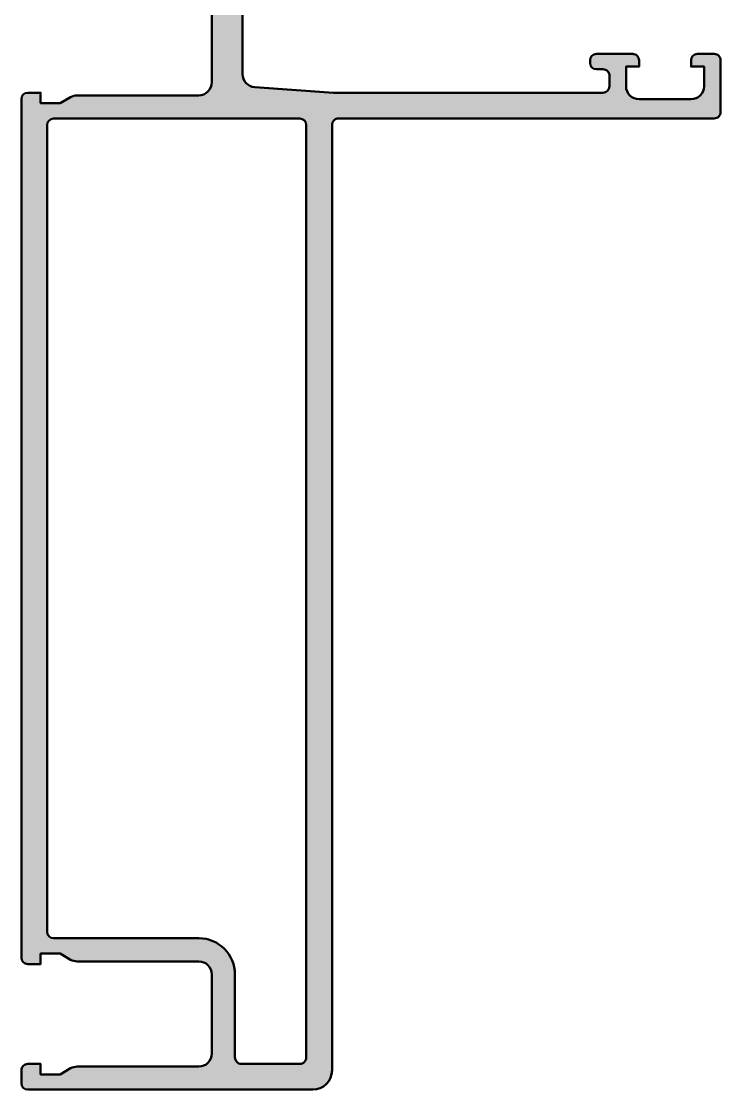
# Model space of a CAD drawing. Extents: x 0 to 54, y -75 to 90.
# Drawn here: x 0 to 54, y -75 to 7.5 of the extents above; entities that cross this region are included whole.
import ezdxf

# ---------------------------------------------------------------- set-up
doc = ezdxf.new("R2010")
doc.units = 0
doc.layers.add('0S-Alu contour', color=7, linetype='Continuous', lineweight=50)
doc.layers.add('0S-Alu hatch', color=252, linetype='Continuous', lineweight=25)

# ---------------------------------------------------------------- blocks, each defined once
blk = doc.blocks.new('445420__DBD6AF08_E89E_4CEF_B6E0_754286570C8A_')
at = {"layer": '0S-Alu hatch'}
h = blk.add_hatch(color=256, dxfattribs=at)
edge = h.paths.add_edge_path()
edge.add_line((0.0100000000000001, 1.5), (0.0099999999999856, -64.8))
edge.add_arc((0.4999999999999855, -64.79999999999998), 0.4900000000000091, 180, 270)
edge.add_line((0.4999999999999853, -65.28999999999999), (1.489999999999986, -65.28999999999999))
edge.add_line((1.489999999999986, -65.28999999999999), (1.489999999999986, -64.49000000000001))
edge.add_line((1.489999999999986, -64.49000000000001), (3.00267949192428, -64.49))
edge.add_line((3.00267949192428, -64.49), (3.812179676972444, -64.95736514974658))
edge.add_arc((4.307179676972432, -64.09999999999997), 0.9900000000000098, 240.0000000000012, 270.0000000000013)
edge.add_line((4.307179676972456, -65.08999999999997), (13.69999999999998, -65.09))
edge.add_ellipse((13.69999999999995, -66.10000000000004), major_axis=(-1.010000000000033, 0), ratio=1, start_angle=180, end_angle=269.9999999999988, ccw=False)
edge.add_line((14.70999999999998, -66.10000000000002), (14.70999999999998, -72.20000000000002))
edge.add_ellipse((13.69999999999999, -72.20000000000002), major_axis=(-1.009999999999989, 0), ratio=1, start_angle=90.00000000000023, end_angle=180, ccw=False)
edge.add_line((13.69999999999999, -73.21000000000001), (4.30717967697241, -73.21000000000001))
edge.add_arc((4.307179676972409, -74.19999999999995), 0.989999999999938, 90, 119.9999999999999)
edge.add_line((3.812179676972441, -73.3426348502534), (3.002679491924286, -73.81))
edge.add_line((3.002679491924286, -73.81), (1.489999999999983, -73.80999999999999))
edge.add_line((1.489999999999983, -73.80999999999999), (1.489999999999984, -73.01000000000003))
edge.add_line((1.489999999999984, -73.01000000000003), (0.4999999999999839, -73.01000000000003))
edge.add_arc((0.4999999999999828, -73.50000000000003), 0.4899999999999949, 89.99999999999991, 180)
edge.add_line((0.0099999999999879, -73.50000000000003), (0.009999999999989, -74.49999999999999))
edge.add_arc((0.4999999999999892, -74.5), 0.4899999999999949, 180, 270)
edge.add_line((0.499999999999989, -74.99), (22.49999999999998, -74.99))
edge.add_arc((22.49999999999998, -73.5), 1.490000000000009, 270.0000000000001, 360)
edge.add_line((23.98999999999999, -73.5), (23.98999999999997, -0.5000000000000142))
edge.add_ellipse((24.49999999999998, -0.5000000000000079), major_axis=(-0.5100000000000052, 0), ratio=1, start_angle=269.9999999999996, end_angle=360, ccw=False)
edge.add_line((24.49999999999998, 0.01), (53.5, 0.01))
edge.add_arc((53.50000000000001, 0.5), 0.4899999999999949, 269.9999999999992, 360)
edge.add_line((53.99, 0.4999999999999991), (53.99, 4.499999999999992))
edge.add_arc((53.50000000000001, 4.499999999999992), 0.4900000000000091, 0, 90.00000000000165)
edge.add_line((53.49999999999999, 4.990000000000001), (52.19999999999999, 4.990000000000005))
edge.add_arc((52.2, 4.500000000000005), 0.490000000000002, 90.00000000000082, 180)
edge.add_line((51.71, 4.500000000000005), (51.70999999999999, 4.009999999999998))
edge.add_line((51.70999999999999, 4.009999999999998), (52.71000000000001, 4.009999999999998))
edge.add_line((52.71000000000001, 4.009999999999998), (52.71000000000002, 2.500000000000006))
edge.add_ellipse((51.7, 2.500000000000015), major_axis=(-1.010000000000019, 0), ratio=1, start_angle=90.0000000000004, end_angle=180, ccw=False)
edge.add_line((51.70000000000001, 1.489999999999999), (47.69999999999998, 1.490000000000001))
edge.add_ellipse((47.7, 2.500000000000027), major_axis=(-1.010000000000025, 0), ratio=1, start_angle=0, end_angle=89.9999999999992, ccw=False)
edge.add_line((46.68999999999997, 2.50000000000002), (46.68999999999999, 4.009999999999998))
edge.add_line((46.68999999999999, 4.009999999999998), (47.69, 4.00999999999999))
edge.add_line((47.69, 4.00999999999999), (47.69000000000001, 4.500000000000007))
edge.add_arc((47.20000000000001, 4.500000000000007), 0.4899999999999949, 0, 90.00000000000165)
edge.add_line((47.2, 4.990000000000002), (44.39999999999999, 4.99))
edge.add_arc((44.39999999999999, 4.500000000000021), 0.4899999999999807, 90, 180)
edge.add_line((43.91, 4.500000000000073), (43.91, 4.300000000000038))
edge.add_arc((44.4, 4.300000000000004), 0.490000000000002, 180, 269.9999999999983)
edge.add_line((44.39999999999998, 3.810000000000002), (44.90000000000001, 3.809999999999994))
edge.add_ellipse((44.90000000000001, 3.300000000000002), major_axis=(-0.5099999999999918, 0), ratio=1, start_angle=180, end_angle=270.0000000000008, ccw=False)
edge.add_line((45.41, 3.299999999999994), (45.40999999999999, 2.5))
edge.add_ellipse((44.89999999999997, 2.500000000000016), major_axis=(-0.5100000000000194, 0), ratio=1, start_angle=90.0000000000008, end_angle=180, ccw=False)
edge.add_line((44.89999999999998, 1.989999999999998), (24.09964331152382, 1.990000000000001))
edge.add_line((24.09964331152382, 1.990000000000001), (18.02804047951221, 2.423685916572257))
edge.add_ellipse((18.1, 3.431119203401301), major_axis=(-1.010000000000001, 0), ratio=1, start_angle=0, end_angle=85.914383220025, ccw=False)
edge.add_line((17.09, 3.4311192034013), (17.09, 10.1))
edge.add_ellipse((17.59999999999999, 10.1), major_axis=(-0.509999999999998, 0), ratio=1, start_angle=269.9999999999996, end_angle=360, ccw=False)
edge.add_line((17.6, 10.61), (18.5, 10.60999999999999))
edge.add_arc((18.5, 11.1), 0.4899999999999985, 270.0000000000004, 360)
edge.add_line((18.99, 11.09999999999999), (18.99, 12.49262344879945))
edge.add_ellipse((19.07883644654304, 12.76752059199311), major_axis=(-0.28889505632743, 0), ratio=1, start_angle=-1.1442552597189888, end_angle=72.09111310866211, ccw=False)
edge.add_line((18.789999, 12.77328973793708), (18.78999899999999, 13.22668241068086))
edge.add_ellipse((19.07886709564316, 13.23244365946854), major_axis=(-0.2889255417371462, 0), ratio=1, start_angle=-72.08667931351738, end_angle=1.1425681414538076, ccw=False)
edge.add_line((18.99, 13.50736293485688), (18.98999999999999, 15.37999800000001))
edge.add_arc((18.69999999999999, 15.379998), 0.2899999999999991, 0, 90.0000000000007)
edge.add_line((18.69999999999999, 15.669998), (17.72002568095721, 15.669998))
edge.add_arc((17.72002568095721, 15.37999800000001), 0.2899999999999991, 90, 180)
edge.add_line((17.43002568095721, 15.379998), (17.43002568095721, 12.62000000000001))
edge.add_ellipse((17.30002568095724, 12.62), major_axis=(-0.1299999999999706, 0), ratio=1, start_angle=89.99999999999687, end_angle=180, ccw=False)
edge.add_line((17.30002568095723, 12.49000000000003), (13.00000000000005, 12.49000000000004))
edge.add_ellipse((13.00000000000005, 13.00000000000002), major_axis=(-0.5099999999999838, 0), ratio=1, start_angle=0, end_angle=90.00000000000023, ccw=False)
edge.add_line((12.49000000000006, 13.00000000000007), (12.49000000000013, 13.70267949192441))
edge.add_line((12.49000000000013, 13.70267949192441), (13.87283520358449, 16.09782032302733))
edge.add_arc((13.76188021535154, 16.16188021535155), 0.1281197846484463, 330.0000000000005, 455.9892614271287)
edge.add_arc((14.26917883536759, 11.32653872394096), 4.990000000000012, 95.98926142712949, 143.9336124660793)
edge.add_ellipse((9.499999999999991, 14.80000000000003), major_axis=(-0.9100000000000001, 0), ratio=1, start_angle=36.06638753392048, end_angle=143.9336124660793, ccw=False)
edge.add_arc((4.730821164632403, 11.32653872394097), 4.989999999999992, 36.06638753392072, 84.01073857287064)
edge.add_arc((5.238119784648442, 16.16188021535156), 0.1281197846484393, 84.01073857287061, 210.000000000004)
edge.add_line((5.127164796415507, 16.09782032302733), (6.509999999999865, 13.70267949192441))
edge.add_line((6.509999999999865, 13.70267949192441), (6.509999999999933, 13.00000000000007))
edge.add_ellipse((5.99999999999995, 13.00000000000002), major_axis=(-0.509999999999983, 0), ratio=1, start_angle=89.99999999999989, end_angle=180, ccw=False)
edge.add_line((5.999999999999949, 12.49000000000004), (1.699974319042762, 12.49000000000003))
edge.add_ellipse((1.699974319042765, 12.62000000000001), major_axis=(-0.1299999999999777, 0), ratio=1, start_angle=0, end_angle=89.99999999999852, ccw=False)
edge.add_line((1.569974319042787, 12.62), (1.569974319042786, 15.379998))
edge.add_arc((1.279974319042786, 15.379998), 0.2899999999999991, 0, 89.99999999999991)
edge.add_line((1.279974319042786, 15.669998), (0.2999999999999998, 15.669998))
edge.add_arc((0.2999999999999994, 15.379998), 0.2899999999999991, 89.99999999999991, 180)
edge.add_line((0.0100000000000002, 15.379998), (0.0099999999999987, 13.50736293485689))
edge.add_ellipse((-0.0788670956431703, 13.23244365946855), major_axis=(-0.2889255417371526, 0), ratio=1, start_angle=178.857431858525, end_angle=252.08667931351602, ccw=False)
edge.add_line((0.2100010000000005, 13.22668241068076), (0.2100010000000002, 12.77328973793725))
edge.add_ellipse((-0.0788364465430369, 12.76752059199312), major_axis=(-0.2888950563274258, 0), ratio=1, start_angle=107.908886891338, end_angle=181.1442552597511, ccw=False)
edge.add_line((0.01, 12.49262344879946), (0.01, 10.2))
edge.add_arc((0.4999999999999983, 10.2), 0.4899999999999985, 180, 270)
edge.add_line((0.4999999999999981, 9.709999999999999), (1.489999999999999, 9.70999999999999))
edge.add_line((1.489999999999999, 9.70999999999999), (1.489999999999999, 10.51))
edge.add_line((1.489999999999999, 10.51), (3.002679491924311, 10.51))
edge.add_line((3.002679491924311, 10.51), (3.812179676972445, 10.0426348502534))
edge.add_arc((4.307179676972442, 10.89999999999998), 0.9899999999999883, 239.9999999999998, 269.9999999999999)
edge.add_line((4.30717967697244, 9.91), (13.69999999999999, 9.909999999999998))
edge.add_ellipse((13.7, 8.899999999999997), major_axis=(-1.010000000000001, 0), ratio=1, start_angle=180, end_angle=270.0000000000001, ccw=False)
edge.add_line((14.71, 8.899999999999995), (14.71, 2.800000000000002))
edge.add_ellipse((13.7, 2.8), major_axis=(-1.010000000000003, 0), ratio=1, start_angle=89.99999999999989, end_angle=180, ccw=False)
edge.add_line((13.69999999999999, 1.789999999999996), (4.307179676972447, 1.789999999999999))
edge.add_arc((4.307179676972448, 0.799999999999996), 0.9900000000000032, 90.00000000000006, 120)
edge.add_line((3.812179676972446, 1.657365149746592), (3.002679491924307, 1.189999999999997))
edge.add_line((3.002679491924307, 1.189999999999997), (1.489999999999997, 1.189999999999999))
edge.add_line((1.489999999999997, 1.189999999999999), (1.489999999999992, 1.99))
edge.add_line((1.489999999999992, 1.99), (0.5, 1.99))
edge.add_arc((0.5000000000000002, 1.5), 0.4900000000000003, 90.00000000000003, 180)
edge = h.paths.add_edge_path()
edge.add_line((21.99999999999999, -0.5000000000000001), (21.99999999999999, -72.5))
edge.add_ellipse((21.49999999999999, -72.5), major_axis=(-0.5, 0), ratio=1, start_angle=89.9999999999992, end_angle=180, ccw=False)
edge.add_line((21.49999999999999, -73), (16.99999999999999, -73))
edge.add_ellipse((16.99999999999998, -72.5), major_axis=(-0.5, 0), ratio=1, start_angle=0, end_angle=90.0000000000004, ccw=False)
edge.add_line((16.49999999999998, -72.5), (16.49999999999999, -66.10000000000002))
edge.add_arc((13.7, -66.10000000000002), 2.79999999999999, 0, 89.99999999999982)
edge.add_line((13.70000000000001, -63.30000000000003), (2.499999999999985, -63.3))
edge.add_ellipse((2.499999999999987, -62.8), major_axis=(-0.5, 0), ratio=1, start_angle=0, end_angle=89.99999999999977, ccw=False)
edge.add_line((1.999999999999987, -62.8), (2, -0.5))
edge.add_ellipse((2.5, -0.5), major_axis=(-0.5, 0), ratio=1, start_angle=270, end_angle=360, ccw=False)
edge.add_line((2.5, 0), (21.49999999999999, -1e-16))
edge.add_ellipse((21.49999999999999, -0.5), major_axis=(-0.5, 0), ratio=1, start_angle=180, end_angle=270, ccw=False)
at = {"layer": '0S-Alu contour', "color": 7}
for points in [[(5.127164796415507, 16.09782032302733), (6.509999999999865, 13.70267949192441), (6.509999999999933, 13.00000000000007)], [(12.49000000000006, 13.00000000000007), (12.49000000000013, 13.70267949192441), (13.87283520358449, 16.09782032302733)], [(0.0100000000000002, 15.379998), (0.0099999999999987, 13.50736293485689)], [(1.279974319042786, 15.669998), (0.2999999999999998, 15.669998)], [(1.569974319042787, 12.62), (1.569974319042786, 15.379998)], [(17.43002568095721, 15.379998), (17.43002568095721, 12.62000000000001)], [(18.69999999999999, 15.669998), (17.72002568095721, 15.669998)], [(18.99, 13.50736293485688), (18.98999999999999, 15.37999800000001)], [(0.2100010000000005, 13.22668241068076), (0.2100010000000002, 12.77328973793725)], [(18.789999, 12.77328973793708), (18.78999899999999, 13.22668241068086)], [(0.01, 12.49262344879946), (0.01, 10.2)], [(5.999999999999949, 12.49000000000004), (1.699974319042761, 12.49000000000003)], [(17.30002568095723, 12.49000000000003), (13.00000000000005, 12.49000000000004)], [(18.99, 11.09999999999999), (18.99, 12.49262344879945)], [(0.4999999999999981, 9.709999999999999), (1.489999999999999, 9.70999999999999), (1.489999999999999, 10.51), (3.002679491924311, 10.51), (3.812179676972445, 10.0426348502534)], [(4.30717967697244, 9.91), (13.69999999999999, 9.909999999999998)], [(17.09, 3.4311192034013), (17.09, 10.1)], [(17.6, 10.61), (18.5, 10.60999999999999)], [(14.71, 8.899999999999995), (14.71, 2.800000000000002)], [(47.2, 4.990000000000002), (44.39999999999999, 4.99)], [(53.49999999999999, 4.990000000000001), (52.19999999999999, 4.990000000000005)], [(43.91, 4.500000000000073), (43.91, 4.300000000000038)], [(46.68999999999997, 2.50000000000002), (46.68999999999999, 4.009999999999998), (47.69, 4.00999999999999), (47.69000000000001, 4.500000000000007)], [(51.71, 4.500000000000005), (51.70999999999999, 4.009999999999998), (52.71000000000001, 4.009999999999998), (52.71000000000002, 2.500000000000006)], [(53.99, 0.4999999999999991), (53.99, 4.499999999999992)], [(44.39999999999998, 3.810000000000002), (44.90000000000001, 3.809999999999994)], [(45.41, 3.299999999999994), (45.40999999999999, 2.5)], [(3.812179676972446, 1.657365149746592), (3.002679491924307, 1.189999999999997), (1.489999999999997, 1.189999999999999), (1.489999999999992, 1.99), (0.5, 1.99)], [(13.69999999999999, 1.789999999999996), (4.307179676972447, 1.789999999999999)], [(44.89999999999998, 1.989999999999998), (24.09964331152382, 1.990000000000001), (18.02804047951221, 2.423685916572257)], [(0.0100000000000001, 1.5), (0.0099999999999856, -64.8)], [(51.70000000000001, 1.489999999999999), (47.69999999999998, 1.490000000000001)], [(2.5, 0), (21.49999999999999, -1e-16)], [(24.49999999999998, 0.01), (53.5, 0.01)], [(1.999999999999987, -62.8), (2, -0.5)], [(21.99999999999999, -0.5000000000000001), (21.99999999999999, -72.5)], [(23.98999999999999, -73.5), (23.98999999999997, -0.5000000000000075)], [(13.70000000000001, -63.30000000000003), (2.499999999999985, -63.3)], [(0.4999999999999853, -65.28999999999999), (1.489999999999986, -65.28999999999999), (1.489999999999986, -64.49000000000001), (3.00267949192428, -64.49), (3.812179676972444, -64.95736514974658)], [(4.307179676972456, -65.08999999999997), (13.69999999999998, -65.09)], [(14.70999999999998, -66.10000000000002), (14.70999999999998, -72.20000000000002)], [(16.49999999999998, -72.5), (16.49999999999999, -66.10000000000002)], [(3.812179676972441, -73.3426348502534), (3.002679491924286, -73.81), (1.489999999999983, -73.80999999999999), (1.489999999999984, -73.01000000000003), (0.4999999999999838, -73.01000000000003)], [(13.69999999999999, -73.21000000000001), (4.307179676972409, -73.21000000000001)], [(21.49999999999999, -73), (16.99999999999999, -73)], [(0.0099999999999879, -73.50000000000003), (0.009999999999989, -74.49999999999999)], [(0.499999999999989, -74.99), (22.49999999999998, -74.99)]]:
    blk.add_lwpolyline(points, dxfattribs=at)
for centre, radius, start, end in [((5.238119784648442, 16.16188021535156), 0.1281197846484393, 84.01073857287061, 210.000000000004), ((4.730821164632403, 11.32653872394097), 4.989999999999992, 36.06638753392072, 84.01073857287064), ((14.26917883536759, 11.32653872394096), 4.990000000000012, 95.98926142712949, 143.9336124660793), ((13.76188021535154, 16.16188021535155), 0.1281197846484463, 330.0000000000005, 95.98926142712874), ((0.2999999999999994, 15.379998), 0.2899999999999991, 89.99999999999991, 180), ((1.279974319042786, 15.379998), 0.2899999999999991, 0, 89.99999999999991), ((17.72002568095721, 15.37999800000001), 0.2899999999999991, 90, 180), ((18.69999999999999, 15.379998), 0.2899999999999991, 0, 90.0000000000007), ((18.5, 11.1), 0.4899999999999985, 270.0000000000004, 0), ((0.4999999999999983, 10.2), 0.4899999999999985, 180, 270), ((4.307179676972442, 10.89999999999998), 0.9899999999999883, 239.9999999999998, 269.9999999999999), ((44.39999999999999, 4.500000000000021), 0.4899999999999807, 90, 180), ((47.20000000000001, 4.500000000000007), 0.4899999999999949, 0, 90.00000000000165), ((52.2, 4.500000000000005), 0.490000000000002, 90.00000000000082, 180), ((53.50000000000001, 4.499999999999992), 0.4900000000000091, 0, 90.00000000000165), ((44.4, 4.300000000000004), 0.490000000000002, 180, 269.9999999999983), ((0.5000000000000002, 1.5), 0.4900000000000003, 90.00000000000003, 180), ((4.307179676972448, 0.799999999999996), 0.9900000000000032, 90.00000000000006, 120), ((53.50000000000001, 0.5), 0.4899999999999949, 269.9999999999992, 0), ((13.7, -66.10000000000002), 2.79999999999999, 0, 89.99999999999982), ((0.4999999999999855, -64.79999999999998), 0.4900000000000091, 180, 270), ((4.307179676972432, -64.09999999999997), 0.9900000000000098, 240.0000000000012, 270.0000000000013), ((0.4999999999999828, -73.50000000000003), 0.4899999999999949, 89.99999999999991, 180), ((4.307179676972409, -74.19999999999995), 0.989999999999938, 90, 119.9999999999999), ((22.49999999999998, -73.5), 1.490000000000009, 270.0000000000001, 0), ((0.4999999999999892, -74.5), 0.4899999999999949, 180, 270)]:
    blk.add_arc(centre, radius, start, end, dxfattribs=at)
at = {"layer": '0S-Alu contour', "color": 7, "extrusion": (0, 0, -1)}
for centre, radius, start, end in [((-9.499999999999991, 14.80000000000003), 0.9100000000000001, 216.0663875339208, 323.9336124660795), ((0.0788670956431703, 13.23244365946855), 0.2889255417371526, 107.913320686484, 181.1425681414751), ((-19.07886709564316, 13.23244365946854), 0.2889255417371462, 358.8574318585462, 72.0866793135175), ((0.0788364465430369, 12.76752059199312), 0.2888950563274258, 178.8557447402489, 252.091113108662), ((-1.699974319042765, 12.62000000000001), 0.1299999999999777, 270.0000000000016, 0), ((-5.99999999999995, 13.00000000000002), 0.509999999999983, 180, 270.0000000000001), ((-13.00000000000005, 13.00000000000002), 0.5099999999999838, 269.9999999999998, 0), ((-17.30002568095724, 12.62), 0.1299999999999706, 180, 270.0000000000031), ((-19.07883644654304, 12.76752059199311), 0.28889505632743, 287.908886891338, 1.144255259718951), ((-13.7, 8.899999999999997), 1.010000000000001, 89.99999999999991, 180), ((-17.59999999999999, 10.1), 0.509999999999998, 0, 90.0000000000004), ((-18.1, 3.431119203401301), 1.010000000000001, 274.085616779975, 0), ((-44.90000000000001, 3.300000000000002), 0.5099999999999918, 89.9999999999992, 180), ((-13.7, 2.8), 1.010000000000003, 180, 270.0000000000001), ((-44.89999999999997, 2.500000000000016), 0.5100000000000194, 180, 269.9999999999992), ((-47.7, 2.500000000000027), 1.010000000000025, 270.0000000000008, 0), ((-51.7, 2.500000000000015), 1.010000000000019, 180, 269.9999999999996), ((-2.5, -0.5), 0.5, 0, 90), ((-21.49999999999999, -0.5), 0.5, 90, 180), ((-24.49999999999998, -0.5000000000000079), 0.5100000000000052, 0, 90.0000000000004), ((-2.499999999999987, -62.8), 0.5, 270.0000000000002, 0), ((-13.69999999999995, -66.10000000000004), 1.010000000000033, 90.0000000000012, 180), ((-13.69999999999999, -72.20000000000002), 1.009999999999989, 180, 269.9999999999998), ((-16.99999999999998, -72.5), 0.5, 269.9999999999996, 0), ((-21.49999999999999, -72.5), 0.5, 180, 270.0000000000008)]:
    blk.add_arc(centre, radius, start, end, dxfattribs=at)
blk = doc.blocks.new('465640__3C01BFEB_447B_432F_9B08_ADC2465700CA_')
at = {"layer": '0S-Alu contour', "color": 7}
blk.add_blockref('445420__DBD6AF08_E89E_4CEF_B6E0_754286570C8A_', (0, 0), dxfattribs=at)

msp = doc.modelspace()

# ---------------------------------------------------------------- block references
at = {"layer": '0S-Alu contour', "color": 7}
msp.add_blockref('465640__3C01BFEB_447B_432F_9B08_ADC2465700CA_', (0, 0), dxfattribs=at)

doc.saveas('drawing.dxf')
